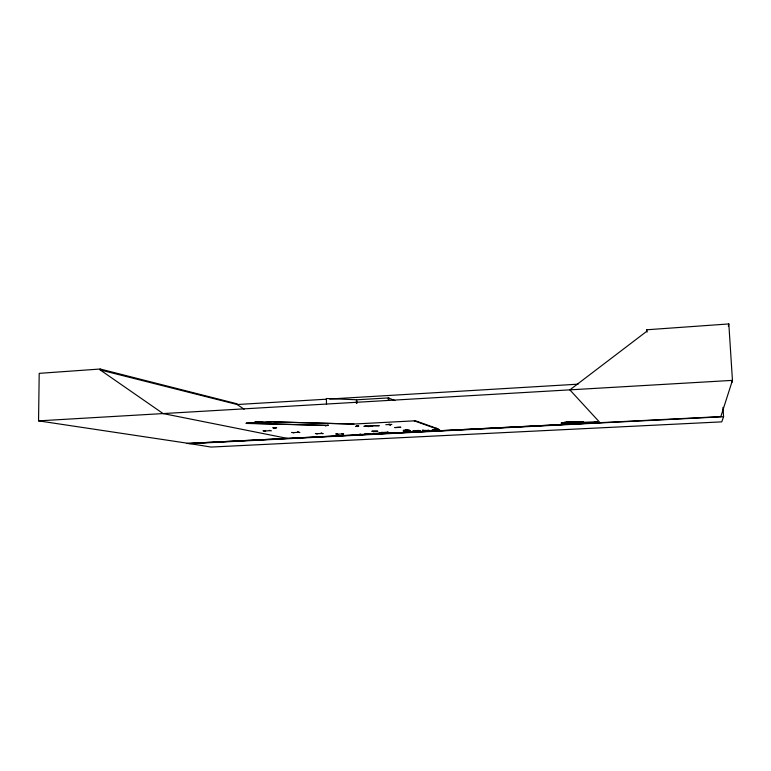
<?xml version="1.0" encoding="UTF-8"?>
<svg xmlns="http://www.w3.org/2000/svg" width="771" height="771" viewBox="0 0 771 771"><rect width="100%" height="100%" fill="white"/><g stroke="black" fill="none" stroke-linecap="round" stroke-linejoin="round"><path stroke-width="1.16" d="M287.728 438.468L163.105 413.574L100.153 369.916L100.153 369.02L39.205 373.357L38.55 420.86L188.683 443.412L599.983 422.624M364.799 434.14L370.446 433.794M370.465 434.102L364.876 434.121M395.06 427.577L400.66 427.211M391.841 424.407L385.779 424.696M364.085 426.382L365.811 425.939M365.801 425.939L379.236 425.708L373.289 425.544L369.897 426.459M728.335 326.239L728.826 323.936L646.609 329.786L646.696 331.357L569.856 389.885L600.031 422.681M731.891 382.464L732.45 380.373L728.826 323.936M386.204 432.656L382.695 433.109M720.827 416.581L732.45 380.373L163.105 413.574M561.201 423.154L576.351 423.144M562.213 422.903L577.73 422.951L562.31 423.028M564.083 422.441L579.657 422.489M565.056 422.344L580.621 422.132M576.525 423.24L561.23 423.144M580.341 422.2L564.343 422.383M582.394 422.344L597.92 422.229L594.306 422.132M583.522 421.573L567.948 421.641L583.512 421.592M722.976 407.329L723.574 416.725L721.781 421.862L211.042 447.064L188.683 443.412M328.244 425.139L325.16 425.775L328.215 425.149M291.486 432.386L293.867 432.81M336.05 433.928L337.891 434.372L335.809 433.977M356.404 426.016L358.207 426.556M361.724 434.68L359.778 434.218M360.018 434.169L361.676 434.632M265.397 431.191L263.017 430.758L265.629 431.172M317.238 433.938L315.32 433.466M373.415 433.196L374.706 433.668M582.356 421.862L566.878 421.882L582.529 421.67M597.544 422.18L581.324 422.604L596.821 422.489M364.085 426.209L369.907 426.469M371.555 425.814L370.687 426.373M381.202 432.541L388.468 432.358L381.337 432.627M410.239 430.787L408.563 430.459M357.995 426.565L356.462 426.074M371.998 431.201L377.723 431.24M371.988 431.259L377.732 431.182M367.545 434.102L367.7 433.504M406.77 430.497L406.924 429.958M410.268 430.787L409.285 430.96M272.809 427.741C282.697 427.741 270.303 427.741 273.821 427.963M327.434 425.525L326.846 425.515M356.597 426.267L356.501 426.267M358.804 425.968L355.614 426.508L358.534 425.91M389.114 424.686L389.567 424.657M398.289 427.558L397.518 427.413M371.901 425.717L373.299 425.553M381.645 432.377L382.223 432.3M387.177 433.109L391.109 432.897M264.472 430.97L270.139 430.671M357.358 426.324L358.072 426.315M321.892 433.475L316.418 433.726M336.985 434.218L342.488 433.957M360.953 434.468L366.418 434.198M374.214 433.456L379.65 433.196M409.305 430.96L404.12 431.095M437.07 428.705L436.502 428.715L437.677 428.743L415.145 420.677M366.235 434.179L366.35 433.62M326.008 399.224L237.169 404.524L100.153 369.916M329.612 399.012L578.115 384.17M384.594 432.955L388.941 433.167L384.931 432.974M38.55 420.86L163.192 413.564M269.378 430.382L271.421 430.835M389.047 424.358L390.415 424.821M297.741 432.078L299.852 432.541L297.51 432.049M394.829 427.577L400.727 427.269M321.228 433.186L323.165 433.659L320.948 433.235M406.365 430.257L406.799 429.939M341.649 433.639L343.731 434.14L341.91 433.678M438.111 428.898L436.502 428.445L437.812 428.772M365.57 433.649L367.218 434.41L365.868 433.919M186.89 443.489L720.818 416.6M188.683 443.72L723.574 416.725M379.361 432.926L380.604 433.369M367.989 426.575L368.981 426.536M293.047 432.627L298.31 432.319M365.946 434.227L365.84 433.649M407.686 430.449L408.572 430.459L403.05 430.883L404.139 431.095L403.541 431.028M366.283 434.179L366.225 433.63M367.545 434.112L367.536 433.543M387.35 432.165L387.958 432.213M100.153 369.02L237.169 403.84L237.169 404.524L244.079 409.179M365.608 433.89L367.507 434.362M353.928 424.06L274.023 421.891L352.983 424.079L415.453 420.783L414.278 420.87L436.55 428.801L436.492 428.281M380.864 433.398L379.13 432.926M413.699 430.854L415.049 431.278L412.899 430.767L418.614 430.44M407.069 430.507L405.585 429.861M389.037 424.32L390.714 424.879L388.796 424.329M409.247 429.948L403.503 430.189M427.944 430.16L429.659 430.565L422.248 430.324L424.339 430.844L423.048 430.237M394.887 400.525L388.266 397.865L388.324 400.236M646.609 329.786L647.11 332.099M433.042 429.688L434.295 430.305L432.261 429.784L437.986 429.447M388.892 400.274L388.825 397.903L356.896 399.783L356.973 403.32M356.424 403.272L356.347 399.735L326.393 398.511L326.499 404.505M256.936 421.824L254.844 421.939L258.805 422.113L256.936 421.824M260.983 421.602L258.883 421.718L262.844 421.882L260.983 421.602M273.676 427.683L275.796 427.703L273.676 427.683M367.902 434.054L367.892 433.504L367.94 434.054M246.662 423.298L246.18 423.424L326.278 425.409L246.151 423.183L274.254 421.641L274.746 421.756L246.662 423.298M418.759 430.488L420.349 430.999L418.759 430.488M438.159 429.495L439.643 430.025L438.159 429.495"/></g></svg>
